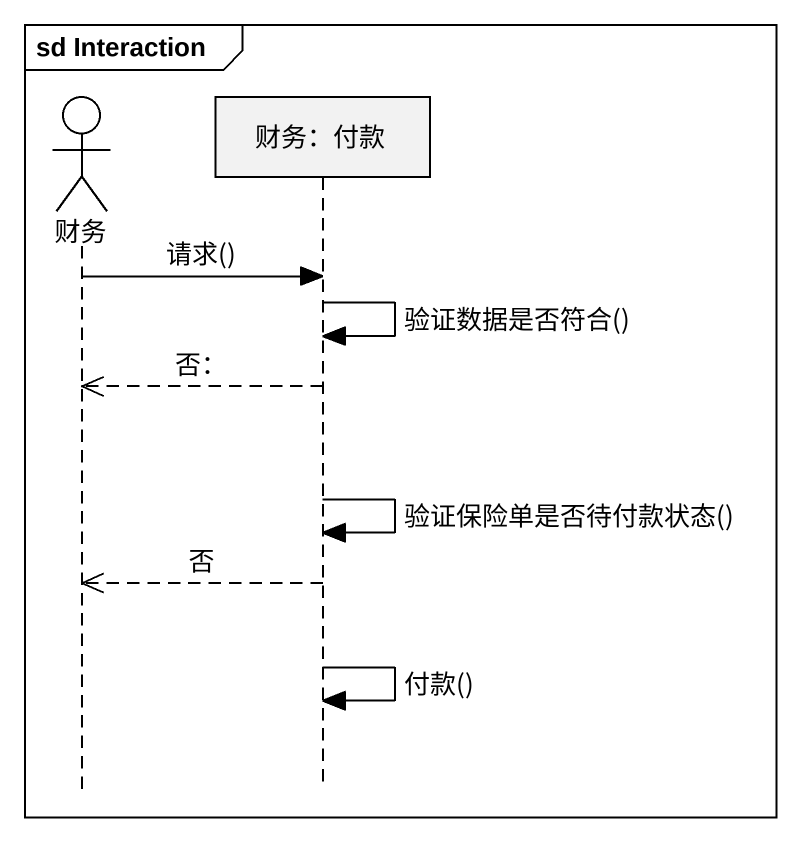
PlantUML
@startuml
mainframe sd Interaction
hide footbox
actor 财务
participant "财务：付款" as 财务_付款

财务 -> 财务_付款 : 请求()
财务_付款 -> 财务_付款 : 验证数据是否符合()
财务_付款 -->> 财务 : 否：
财务_付款 -> 财务_付款 : 验证保险单是否待付款状态()
财务_付款 -->> 财务 : 否
财务_付款 -> 财务_付款 : 付款()
@enduml
